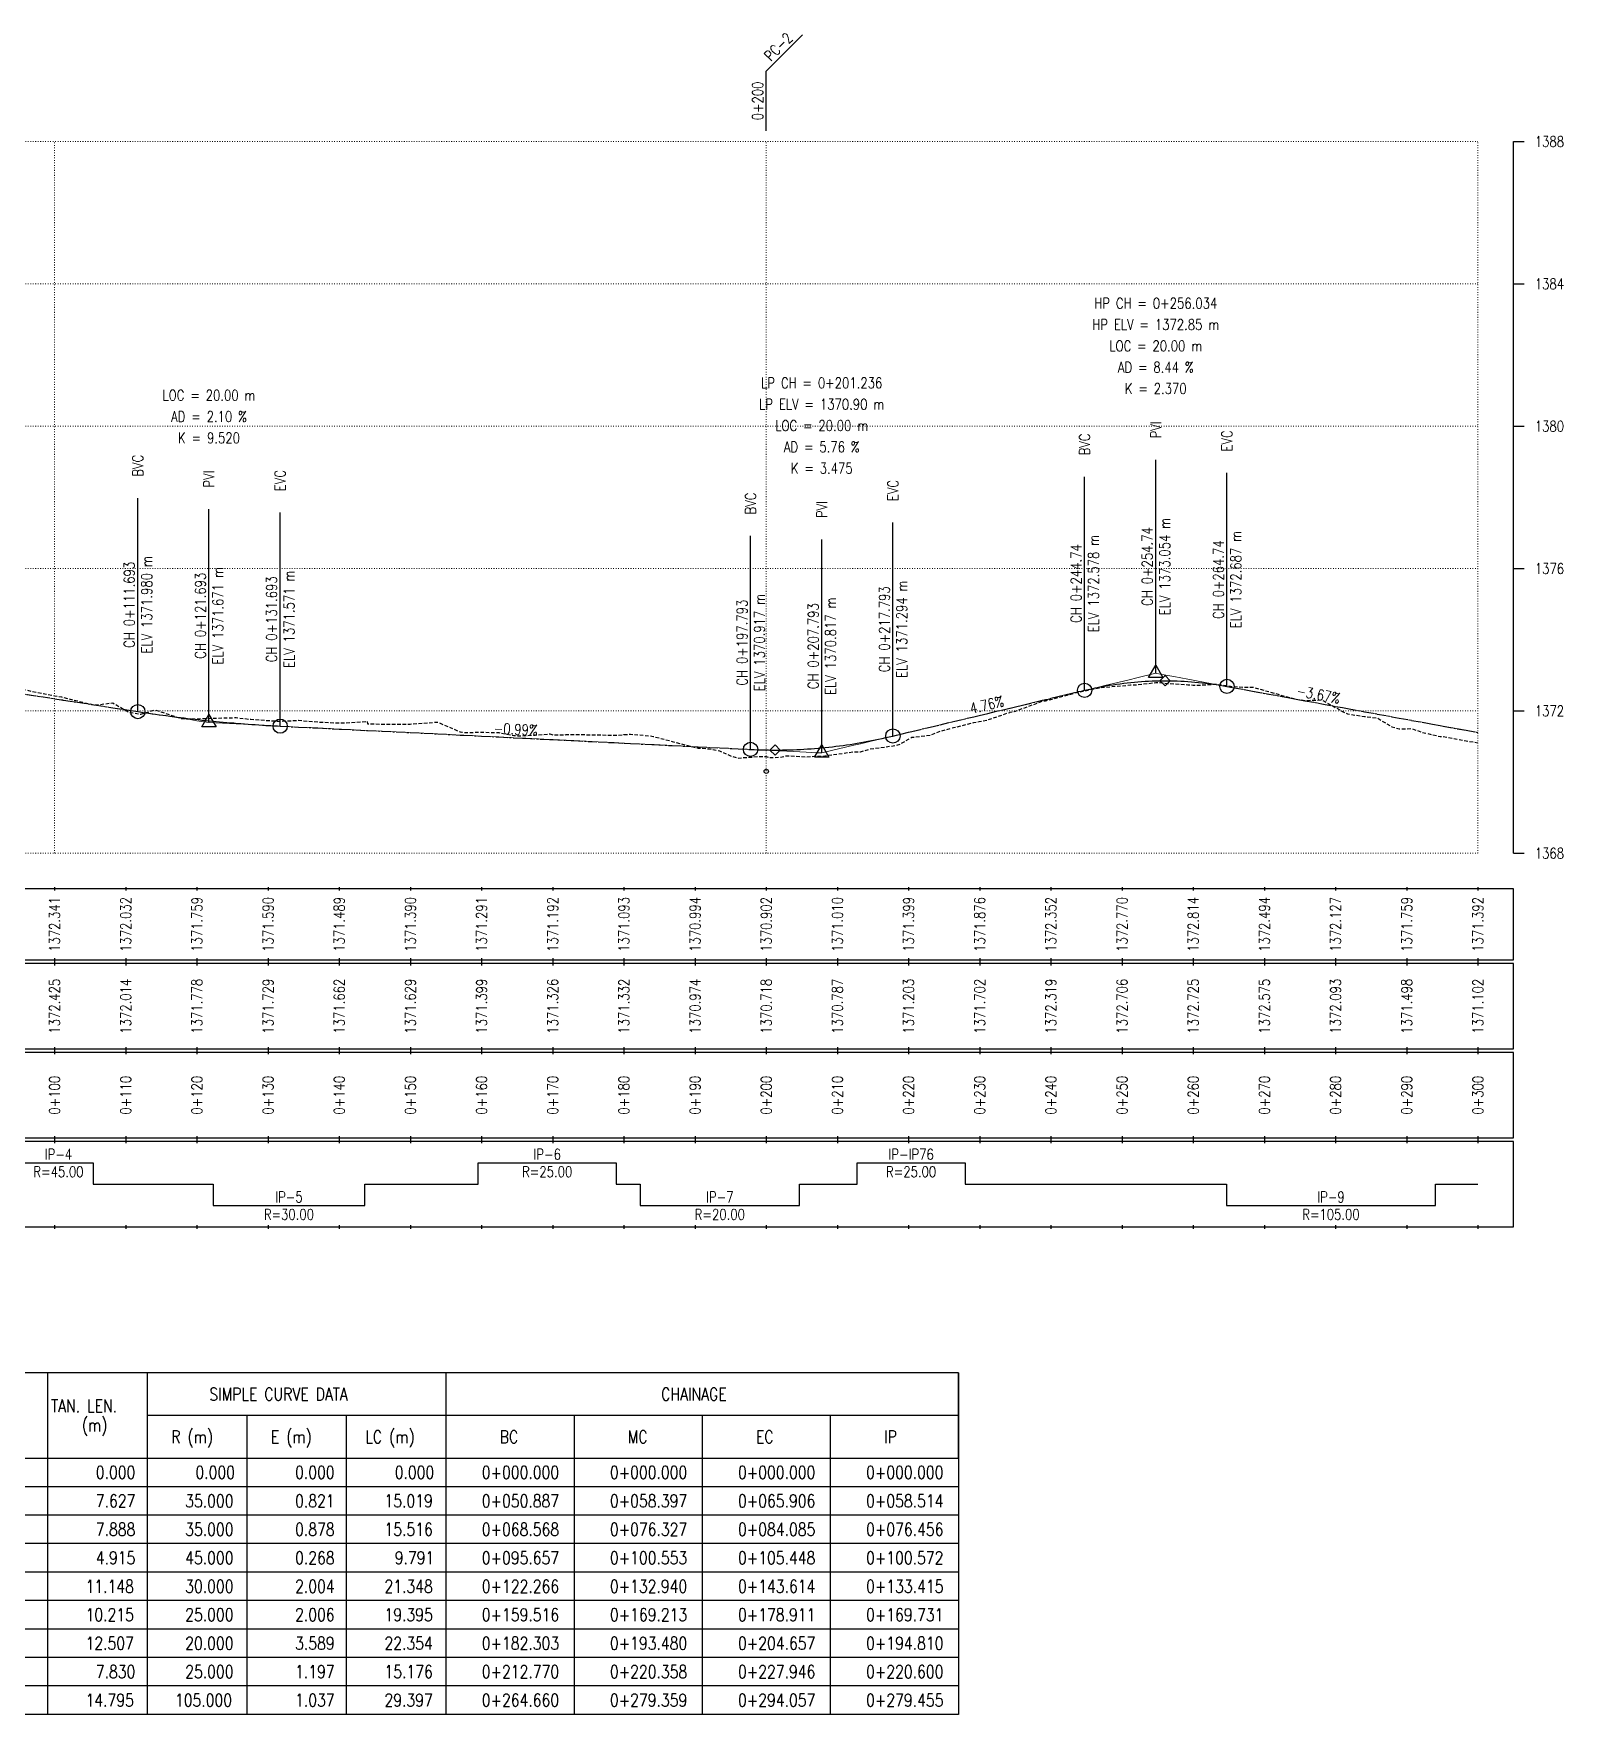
# Model space of a CAD drawing. Extents: x 337736 to 342002, y 3067251 to 3069533.
# Drawn here: x 337872.5 to 338087.4, y 3067266.7 to 3067502.9 of the extents above; entities that cross this region are included whole.
import ezdxf
from ezdxf.enums import TextEntityAlignment as Align

# ---------------------------------------------------------------- set-up
doc = ezdxf.new("R2010")
doc.units = 0
doc.header["$MEASUREMENT"] = 0
for name, pattern in [('Center', [2, 1.25, -0.25, 0.25, -0.25]), ('Dashed', [0.75, 0.5, -0.25]), ('Dot', [0.25, 0, -0.25])]:
    doc.linetypes.add(name, pattern=pattern)
for name, color, linetype in [('Chainage_TXT', 7, 'Continuous'), ('DesignRL_TXT', 5, 'Continuous'), ('ExistRL_TXT', 3, 'Continuous'), ('GL', 3, 'Dashed'), ('Grade Text', 7, 'Continuous'), ('HC_Data', 7, 'Continuous'), ('HL Point', 2, 'Continuous'), ('Horizontal Alignment', 7, 'Continuous'), ('Remark', 7, 'Continuous'), ('Scale Line', 1, 'Continuous'), ('TitleBox', 7, 'Continuous'), ('VIP Mark', 7, 'Continuous')]:
    doc.layers.add(name, color=color, linetype=linetype)
for name, color, linetype, lineweight in [('Grids', 9, 'Dot', 13), ('PipeCulvert', 6, 'Continuous', 30), ('Vertical Alignment', 5, 'Center', 30), ('VIP Line', 2, 'Continuous', 5)]:
    doc.layers.add(name, color=color, linetype=linetype, lineweight=lineweight)
doc.styles.get("Standard").update_dxf_attribs({"font": 'simplex.shx'})

msp = doc.modelspace()

# ---------------------------------------------------------------- linework, layer by layer
at = {"layer": 'GL', "flags": 128}
msp.add_lwpolyline([(337775.39, 3067395.72), (337776.32, 3067396.21), (337776.95, 3067396.38), (337778.68, 3067397.3), (337781.69, 3067398.7), (337781.69, 3067398.71), (337782.95, 3067399.19), (337786.55, 3067401.78), (337789.3, 3067402.43), (337789.83, 3067402.63), (337792.39, 3067403.64), (337795.39, 3067404.85), (337796, 3067405.09), (337796.14, 3067405.15), (337800.27, 3067406.16), (337800.58, 3067406.27), (337800.93, 3067406.39), (337805.53, 3067408.06), (337809.99, 3067408.83), (337810.48, 3067408.97), (337814.59, 3067409.86), (337815.39, 3067410.04), (337817.68, 3067410.54), (337821.71, 3067412), (337824.02, 3067412.2), (337826.71, 3067413.2), (337827.33, 3067413.44), (337828.17, 3067413.57), (337830.86, 3067414.13), (337832.97, 3067414.41), (337833.68, 3067414.66), (337833.92, 3067414.73), (337835.39, 3067414.89), (337835.65, 3067414.92), (337836.31, 3067415), (337836.37, 3067415), (337836.95, 3067414.93), (337841.03, 3067414.5), (337841.06, 3067414.49), (337841.22, 3067414.49), (337846.92, 3067414.43), (337848.05, 3067414.65), (337852.02, 3067413.69), (337853.31, 3067413.88), (337854.39, 3067414.06), (337855.39, 3067413.49), (337856.68, 3067412.79), (337861.66, 3067411.87), (337863.34, 3067411.64), (337864.37, 3067411.37), (337866.34, 3067410.92), (337869.52, 3067411.03), (337875.39, 3067409.86), (337876.35, 3067409.69), (337876.48, 3067409.67), (337876.52, 3067409.65), (337876.55, 3067409.66), (337876.64, 3067409.62), (337880.98, 3067408.55), (337883.58, 3067408.86), (337885.86, 3067407.53), (337887.52, 3067407.27), (337889.53, 3067407.86), (337893.14, 3067406.67), (337894.44, 3067406.59), (337895.39, 3067406.62), (337897.09, 3067406.68), (337900.89, 3067406.79), (337902.95, 3067406.55), (337906.74, 3067406.29), (337907.12, 3067406.27), (337909.66, 3067406.41), (337912.41, 3067406.17), (337915.39, 3067406.04), (337915.73, 3067406.03), (337919.34, 3067406.25), (337919.35, 3067405.91), (337921.41, 3067405.88), (337925.37, 3067405.88), (337927.29, 3067406), (337929.22, 3067406.16), (337932.4, 3067404.78), (337932.64, 3067404.76), (337932.88, 3067404.7), (337935.39, 3067404.73), (337937.82, 3067404.69), (337939.94, 3067404.26), (337941.15, 3067404.23), (337941.3, 3067404.28), (337941.41, 3067404.24), (337941.63, 3067404.25), (337944.99, 3067404.49), (337945.45, 3067404.35), (337947.28, 3067404.39), (337947.98, 3067404.42), (337948.36, 3067404.4), (337951.79, 3067404.38), (337953.24, 3067404.32), (337954.01, 3067404.3), (337955.39, 3067404.39), (337955.5, 3067404.4), (337956.33, 3067404.46), (337959.32, 3067404.2), (337959.55, 3067404.15), (337959.66, 3067404.11), (337962.19, 3067403.44), (337965.6, 3067402.55), (337965.81, 3067402.51), (337967.33, 3067402.41), (337968.83, 3067402.1), (337970.54, 3067401.35), (337971.45, 3067401.11), (337973.1, 3067401.22), (337974.42, 3067401.34), (337975.35, 3067401.34), (337975.39, 3067401.32), (337975.77, 3067401.17), (337977.33, 3067401.22), (337978.27, 3067401.43), (337981.01, 3067401.27), (337982.43, 3067401.37), (337983.19, 3067401.38), (337983.38, 3067401.39), (337987.72, 3067401.99), (337988.62, 3067402), (337989.96, 3067402.37), (337993.71, 3067402.89), (337994.29, 3067403.11), (337995.39, 3067403.75), (337995.85, 3067404.02), (337998.41, 3067404.31), (337999.85, 3067404.89), (338001.69, 3067405.38), (338004.55, 3067406.08), (338005.33, 3067406.23), (338006.53, 3067406.48), (338009.6, 3067407.52), (338009.65, 3067407.53), (338010.25, 3067407.65), (338010.43, 3067407.71), (338011.41, 3067408.06), (338014.23, 3067409.09), (338014.23, 3067409.1), (338014.63, 3067409.15), (338014.8, 3067409.19), (338015.36, 3067409.32), (338015.39, 3067409.33), (338019.34, 3067410.4), (338019.7, 3067410.46), (338022.28, 3067410.99), (338022.98, 3067411.05), (338026.18, 3067411.34), (338026.59, 3067411.37), (338027.28, 3067411.38), (338030.13, 3067411.71), (338030.3, 3067411.73), (338031.82, 3067411.59), (338032.68, 3067411.53), (338034.64, 3067411.4), (338035.39, 3067411.36), (338036.09, 3067411.33), (338038.56, 3067411.5), (338041.13, 3067411.14), (338042.54, 3067411.05), (338043.74, 3067411.08), (338048.93, 3067409.61), (338049.87, 3067409.37), (338051.09, 3067409.2), (338053.47, 3067409.27), (338055.39, 3067408.2), (338056.38, 3067407.65), (338057.08, 3067407.31), (338059.46, 3067406.94), (338061.26, 3067406.72), (338063.32, 3067405.5), (338064.32, 3067405.2), (338066.08, 3067405.24), (338067.83, 3067404.64), (338069, 3067404.4), (338070.07, 3067404.12), (338070.53, 3067404.13), (338073.74, 3067403.54), (338075.39, 3067403.24)], dxfattribs=at)
at = {"layer": 'Grids'}
for p, q in [((337775.39, 3067487.73), (338075.39, 3067487.73)), ((337875.39, 3067387.73), (337875.39, 3067487.73)), ((337975.39, 3067387.73), (337975.39, 3067487.73)), ((338075.39, 3067387.73), (338075.39, 3067487.73)), ((338075.39, 3067387.73), (338075.39, 3067487.73)), ((337775.39, 3067467.73), (338075.39, 3067467.73)), ((337775.39, 3067447.73), (338075.39, 3067447.73)), ((337775.39, 3067427.73), (338075.39, 3067427.73)), ((337775.39, 3067407.73), (338075.39, 3067407.73)), ((337775.39, 3067387.73), (338075.39, 3067387.73))]:
    msp.add_line(p, q, dxfattribs=at)
at = {"layer": 'HC_Data'}
for p, q in [((337874.39, 3067314.73), (337874.39, 3067302.73)), ((337888.39, 3067314.73), (337888.39, 3067302.73)), ((337930.39, 3067314.73), (337930.39, 3067302.73)), ((338002.39, 3067314.73), (338002.39, 3067302.73)), ((337930.39, 3067308.73), (337888.39, 3067308.73)), ((337902.39, 3067308.73), (337902.39, 3067302.73)), ((337916.39, 3067308.73), (337916.39, 3067302.73)), ((338002.39, 3067308.73), (337930.39, 3067308.73)), ((337948.39, 3067308.73), (337948.39, 3067302.73)), ((337966.39, 3067308.73), (337966.39, 3067302.73)), ((337984.39, 3067308.73), (337984.39, 3067302.73)), ((337874.39, 3067302.73), (337874.39, 3067266.73)), ((337888.39, 3067302.73), (337888.39, 3067266.73)), ((337902.39, 3067302.73), (337902.39, 3067266.73)), ((337916.39, 3067302.73), (337916.39, 3067266.73)), ((337930.39, 3067302.73), (337930.39, 3067266.73)), ((337948.39, 3067302.73), (337948.39, 3067266.73)), ((337966.39, 3067302.73), (337966.39, 3067266.73)), ((337984.39, 3067302.73), (337984.39, 3067266.73)), ((338002.39, 3067302.73), (338002.39, 3067266.73)), ((338002.39, 3067298.73), (337770.39, 3067298.73)), ((338002.39, 3067294.73), (337770.39, 3067294.73)), ((338002.39, 3067290.73), (337770.39, 3067290.73)), ((338002.39, 3067286.73), (337770.39, 3067286.73)), ((338002.39, 3067282.73), (337770.39, 3067282.73)), ((338002.39, 3067278.73), (337770.39, 3067278.73)), ((338002.39, 3067274.73), (337770.39, 3067274.73)), ((338002.39, 3067270.73), (337770.39, 3067270.73)), ((338002.39, 3067266.73), (337770.39, 3067266.73))]:
    msp.add_line(p, q, dxfattribs=at)
msp.add_lwpolyline([(337770.39, 3067314.73), (337770.39, 3067302.73), (338002.39, 3067302.73), (338002.39, 3067314.73), (337770.39, 3067314.73)], dxfattribs=at)
at = {"layer": 'HL Point'}
for points in [[(338030.72, 3067411.97), (338031.43, 3067412.68), (338032.13, 3067411.97), (338031.43, 3067411.26), (338030.72, 3067411.97)], [(337975.92, 3067402.23), (337976.63, 3067402.94), (337977.34, 3067402.23), (337976.63, 3067401.52), (337975.92, 3067402.23)]]:
    msp.add_lwpolyline(points, dxfattribs=at)
at = {"layer": 'Horizontal Alignment'}
msp.add_lwpolyline([(337871.05, 3067344.23), (337880.84, 3067344.23), (337880.84, 3067341.23), (337897.66, 3067341.23), (337897.66, 3067338.23), (337919.01, 3067338.23), (337919.01, 3067341.23), (337934.91, 3067341.23), (337934.91, 3067344.23), (337954.3, 3067344.23), (337954.3, 3067341.23), (337957.7, 3067341.23), (337957.7, 3067338.23), (337980.05, 3067338.23), (337980.05, 3067341.23), (337988.16, 3067341.23), (337988.16, 3067344.23), (338003.34, 3067344.23), (338003.34, 3067341.23), (338040.05, 3067341.23), (338040.05, 3067338.23), (338069.45, 3067338.23), (338069.45, 3067341.23), (338075.39, 3067341.23)], dxfattribs=at)
at = {"layer": 'PipeCulvert'}
msp.add_circle((337975.39, 3067399.24), 0.3, dxfattribs=at)
at = {"layer": 'Remark'}
for p, q in [((337975.39, 3067497.63), (337980.48, 3067502.73)), ((337975.39, 3067489.23), (337975.39, 3067497.63))]:
    msp.add_line(p, q, dxfattribs=at)
at = {"layer": 'Scale Line'}
for p, q in [((338080.39, 3067387.73), (338080.39, 3067487.73)), ((338080.39, 3067487.73), (338081.89, 3067487.73)), ((338080.39, 3067467.73), (338081.89, 3067467.73)), ((338080.39, 3067447.73), (338081.89, 3067447.73)), ((338080.39, 3067427.73), (338081.89, 3067427.73)), ((338080.39, 3067407.73), (338081.89, 3067407.73)), ((338080.39, 3067387.73), (338081.89, 3067387.73))]:
    msp.add_line(p, q, dxfattribs=at)
at = {"layer": 'TitleBox'}
for p, q in [((337875.39, 3067382.98), (337875.39, 3067382.48)), ((337885.39, 3067382.98), (337885.39, 3067382.48)), ((337895.39, 3067382.98), (337895.39, 3067382.48)), ((337905.39, 3067382.98), (337905.39, 3067382.48)), ((337915.39, 3067382.98), (337915.39, 3067382.48)), ((337925.39, 3067382.98), (337925.39, 3067382.48)), ((337935.39, 3067382.98), (337935.39, 3067382.48)), ((337945.39, 3067382.98), (337945.39, 3067382.48)), ((337955.39, 3067382.98), (337955.39, 3067382.48)), ((337965.39, 3067382.98), (337965.39, 3067382.48)), ((337975.39, 3067382.98), (337975.39, 3067382.48)), ((337985.39, 3067382.98), (337985.39, 3067382.48)), ((337995.39, 3067382.98), (337995.39, 3067382.48)), ((338005.39, 3067382.98), (338005.39, 3067382.48)), ((338015.39, 3067382.98), (338015.39, 3067382.48)), ((338025.39, 3067382.98), (338025.39, 3067382.48)), ((338035.39, 3067382.98), (338035.39, 3067382.48)), ((338045.39, 3067382.98), (338045.39, 3067382.48)), ((338055.39, 3067382.98), (338055.39, 3067382.48)), ((338065.39, 3067382.98), (338065.39, 3067382.48)), ((338075.39, 3067382.98), (338075.39, 3067382.48)), ((338075.39, 3067382.98), (338075.39, 3067382.48)), ((337875.39, 3067372.98), (337875.39, 3067372.48)), ((337875.39, 3067372.48), (337875.39, 3067371.98)), ((337885.39, 3067372.98), (337885.39, 3067372.48)), ((337885.39, 3067372.48), (337885.39, 3067371.98)), ((337895.39, 3067372.98), (337895.39, 3067372.48)), ((337895.39, 3067372.48), (337895.39, 3067371.98)), ((337905.39, 3067372.98), (337905.39, 3067372.48)), ((337905.39, 3067372.48), (337905.39, 3067371.98)), ((337915.39, 3067372.98), (337915.39, 3067372.48)), ((337915.39, 3067372.48), (337915.39, 3067371.98)), ((337925.39, 3067372.98), (337925.39, 3067372.48)), ((337925.39, 3067372.48), (337925.39, 3067371.98)), ((337935.39, 3067372.98), (337935.39, 3067372.48)), ((337935.39, 3067372.48), (337935.39, 3067371.98)), ((337945.39, 3067372.98), (337945.39, 3067372.48)), ((337945.39, 3067372.48), (337945.39, 3067371.98)), ((337955.39, 3067372.98), (337955.39, 3067372.48)), ((337955.39, 3067372.48), (337955.39, 3067371.98)), ((337965.39, 3067372.98), (337965.39, 3067372.48)), ((337965.39, 3067372.48), (337965.39, 3067371.98)), ((337975.39, 3067372.98), (337975.39, 3067372.48)), ((337975.39, 3067372.48), (337975.39, 3067371.98)), ((337985.39, 3067372.98), (337985.39, 3067372.48)), ((337985.39, 3067372.48), (337985.39, 3067371.98)), ((337995.39, 3067372.98), (337995.39, 3067372.48)), ((337995.39, 3067372.48), (337995.39, 3067371.98)), ((338005.39, 3067372.98), (338005.39, 3067372.48)), ((338005.39, 3067372.48), (338005.39, 3067371.98)), ((338015.39, 3067372.98), (338015.39, 3067372.48)), ((338015.39, 3067372.48), (338015.39, 3067371.98)), ((338025.39, 3067372.98), (338025.39, 3067372.48)), ((338025.39, 3067372.48), (338025.39, 3067371.98)), ((338035.39, 3067372.98), (338035.39, 3067372.48)), ((338035.39, 3067372.48), (338035.39, 3067371.98)), ((338045.39, 3067372.98), (338045.39, 3067372.48)), ((338045.39, 3067372.48), (338045.39, 3067371.98)), ((338055.39, 3067372.98), (338055.39, 3067372.48)), ((338055.39, 3067372.48), (338055.39, 3067371.98)), ((338065.39, 3067372.98), (338065.39, 3067372.48)), ((338065.39, 3067372.48), (338065.39, 3067371.98)), ((338075.39, 3067372.98), (338075.39, 3067372.48)), ((338075.39, 3067372.98), (338075.39, 3067372.48)), ((338075.39, 3067372.48), (338075.39, 3067371.98)), ((338075.39, 3067372.48), (338075.39, 3067371.98)), ((337875.39, 3067360.48), (337875.39, 3067359.98)), ((337875.39, 3067359.98), (337875.39, 3067359.48)), ((337885.39, 3067360.48), (337885.39, 3067359.98)), ((337885.39, 3067359.98), (337885.39, 3067359.48)), ((337895.39, 3067360.48), (337895.39, 3067359.98)), ((337895.39, 3067359.98), (337895.39, 3067359.48)), ((337905.39, 3067360.48), (337905.39, 3067359.98)), ((337905.39, 3067359.98), (337905.39, 3067359.48)), ((337915.39, 3067360.48), (337915.39, 3067359.98)), ((337915.39, 3067359.98), (337915.39, 3067359.48)), ((337925.39, 3067360.48), (337925.39, 3067359.98)), ((337925.39, 3067359.98), (337925.39, 3067359.48)), ((337935.39, 3067360.48), (337935.39, 3067359.98)), ((337935.39, 3067359.98), (337935.39, 3067359.48)), ((337945.39, 3067360.48), (337945.39, 3067359.98)), ((337945.39, 3067359.98), (337945.39, 3067359.48)), ((337955.39, 3067360.48), (337955.39, 3067359.98)), ((337955.39, 3067359.98), (337955.39, 3067359.48)), ((337965.39, 3067360.48), (337965.39, 3067359.98)), ((337965.39, 3067359.98), (337965.39, 3067359.48)), ((337975.39, 3067360.48), (337975.39, 3067359.98)), ((337975.39, 3067359.98), (337975.39, 3067359.48)), ((337985.39, 3067360.48), (337985.39, 3067359.98)), ((337985.39, 3067359.98), (337985.39, 3067359.48)), ((337995.39, 3067360.48), (337995.39, 3067359.98)), ((337995.39, 3067359.98), (337995.39, 3067359.48)), ((338005.39, 3067360.48), (338005.39, 3067359.98)), ((338005.39, 3067359.98), (338005.39, 3067359.48)), ((338015.39, 3067360.48), (338015.39, 3067359.98)), ((338015.39, 3067359.98), (338015.39, 3067359.48)), ((338025.39, 3067360.48), (338025.39, 3067359.98)), ((338025.39, 3067359.98), (338025.39, 3067359.48)), ((338035.39, 3067360.48), (338035.39, 3067359.98)), ((338035.39, 3067359.98), (338035.39, 3067359.48)), ((338045.39, 3067360.48), (338045.39, 3067359.98)), ((338045.39, 3067359.98), (338045.39, 3067359.48)), ((338055.39, 3067360.48), (338055.39, 3067359.98)), ((338055.39, 3067359.98), (338055.39, 3067359.48)), ((338065.39, 3067360.48), (338065.39, 3067359.98)), ((338065.39, 3067359.98), (338065.39, 3067359.48)), ((338075.39, 3067360.48), (338075.39, 3067359.98)), ((338075.39, 3067360.48), (338075.39, 3067359.98)), ((338075.39, 3067359.98), (338075.39, 3067359.48)), ((338075.39, 3067359.98), (338075.39, 3067359.48)), ((337875.39, 3067347.98), (337875.39, 3067347.48)), ((337885.39, 3067347.98), (337885.39, 3067347.48)), ((337895.39, 3067347.98), (337895.39, 3067347.48)), ((337905.39, 3067347.98), (337905.39, 3067347.48)), ((337915.39, 3067347.98), (337915.39, 3067347.48)), ((337925.39, 3067347.98), (337925.39, 3067347.48)), ((337935.39, 3067347.98), (337935.39, 3067347.48)), ((337945.39, 3067347.98), (337945.39, 3067347.48)), ((337955.39, 3067347.98), (337955.39, 3067347.48)), ((337965.39, 3067347.98), (337965.39, 3067347.48)), ((337975.39, 3067347.98), (337975.39, 3067347.48)), ((337985.39, 3067347.98), (337985.39, 3067347.48)), ((337995.39, 3067347.98), (337995.39, 3067347.48)), ((338005.39, 3067347.98), (338005.39, 3067347.48)), ((338015.39, 3067347.98), (338015.39, 3067347.48)), ((338025.39, 3067347.98), (338025.39, 3067347.48)), ((338035.39, 3067347.98), (338035.39, 3067347.48)), ((338045.39, 3067347.98), (338045.39, 3067347.48)), ((338055.39, 3067347.98), (338055.39, 3067347.48)), ((338065.39, 3067347.98), (338065.39, 3067347.48)), ((338075.39, 3067347.98), (338075.39, 3067347.48)), ((338075.39, 3067347.98), (338075.39, 3067347.48)), ((337875.39, 3067347.48), (337875.39, 3067346.98)), ((337885.39, 3067347.48), (337885.39, 3067346.98)), ((337895.39, 3067347.48), (337895.39, 3067346.98)), ((337905.39, 3067347.48), (337905.39, 3067346.98)), ((337915.39, 3067347.48), (337915.39, 3067346.98)), ((337925.39, 3067347.48), (337925.39, 3067346.98)), ((337935.39, 3067347.48), (337935.39, 3067346.98)), ((337945.39, 3067347.48), (337945.39, 3067346.98)), ((337955.39, 3067347.48), (337955.39, 3067346.98)), ((337965.39, 3067347.48), (337965.39, 3067346.98)), ((337975.39, 3067347.48), (337975.39, 3067346.98)), ((337985.39, 3067347.48), (337985.39, 3067346.98)), ((337995.39, 3067347.48), (337995.39, 3067346.98)), ((338005.39, 3067347.48), (338005.39, 3067346.98)), ((338015.39, 3067347.48), (338015.39, 3067346.98)), ((338025.39, 3067347.48), (338025.39, 3067346.98)), ((338035.39, 3067347.48), (338035.39, 3067346.98)), ((338045.39, 3067347.48), (338045.39, 3067346.98)), ((338055.39, 3067347.48), (338055.39, 3067346.98)), ((338065.39, 3067347.48), (338065.39, 3067346.98)), ((338075.39, 3067347.48), (338075.39, 3067346.98)), ((338075.39, 3067347.48), (338075.39, 3067346.98)), ((337875.39, 3067335.48), (337875.39, 3067334.98)), ((337885.39, 3067335.48), (337885.39, 3067334.98)), ((337895.39, 3067335.48), (337895.39, 3067334.98)), ((337905.39, 3067335.48), (337905.39, 3067334.98)), ((337915.39, 3067335.48), (337915.39, 3067334.98)), ((337925.39, 3067335.48), (337925.39, 3067334.98)), ((337935.39, 3067335.48), (337935.39, 3067334.98)), ((337945.39, 3067335.48), (337945.39, 3067334.98)), ((337955.39, 3067335.48), (337955.39, 3067334.98)), ((337965.39, 3067335.48), (337965.39, 3067334.98)), ((337975.39, 3067335.48), (337975.39, 3067334.98)), ((337985.39, 3067335.48), (337985.39, 3067334.98)), ((337995.39, 3067335.48), (337995.39, 3067334.98)), ((338005.39, 3067335.48), (338005.39, 3067334.98)), ((338015.39, 3067335.48), (338015.39, 3067334.98)), ((338025.39, 3067335.48), (338025.39, 3067334.98)), ((338035.39, 3067335.48), (338035.39, 3067334.98)), ((338045.39, 3067335.48), (338045.39, 3067334.98)), ((338055.39, 3067335.48), (338055.39, 3067334.98)), ((338065.39, 3067335.48), (338065.39, 3067334.98)), ((338075.39, 3067335.48), (338075.39, 3067334.98)), ((338075.39, 3067335.48), (338075.39, 3067334.98))]:
    msp.add_line(p, q, dxfattribs=at)
for points in [[(337770.39, 3067372.73), (338080.39, 3067372.73), (338080.39, 3067382.73), (337770.39, 3067382.73)], [(337770.39, 3067360.23), (338080.39, 3067360.23), (338080.39, 3067372.23), (337770.39, 3067372.23)], [(337770.39, 3067347.73), (338080.39, 3067347.73), (338080.39, 3067359.73), (337770.39, 3067359.73)], [(337770.39, 3067335.23), (338080.39, 3067335.23), (338080.39, 3067347.23), (337770.39, 3067347.23)]]:
    msp.add_lwpolyline(points, close=True, dxfattribs=at)
at = {"layer": 'Vertical Alignment'}
msp.add_lwpolyline([(337869.52, 3067410.35), (337875.39, 3067409.44), (337876.35, 3067409.29), (337876.48, 3067409.27), (337876.52, 3067409.27), (337876.55, 3067409.26), (337876.64, 3067409.25), (337880.98, 3067408.58), (337883.58, 3067408.18), (337885.86, 3067407.82), (337887.09, 3067407.63), (337887.59, 3067407.56), (337888.09, 3067407.48), (337888.59, 3067407.41), (337889.09, 3067407.33), (337889.59, 3067407.26), (337890.09, 3067407.19), (337890.59, 3067407.12), (337891.09, 3067407.06), (337891.59, 3067406.99), (337892.09, 3067406.93), (337892.59, 3067406.86), (337893.09, 3067406.8), (337893.59, 3067406.74), (337894.09, 3067406.68), (337894.59, 3067406.62), (337895.09, 3067406.56), (337895.59, 3067406.51), (337896.09, 3067406.45), (337896.59, 3067406.4), (337897.09, 3067406.35), (337897.59, 3067406.3), (337898.09, 3067406.25), (337898.59, 3067406.2), (337899.09, 3067406.16), (337899.59, 3067406.11), (337900.09, 3067406.07), (337900.59, 3067406.03), (337901.09, 3067405.98), (337901.59, 3067405.94), (337902.09, 3067405.91), (337902.59, 3067405.87), (337903.09, 3067405.83), (337903.59, 3067405.8), (337904.09, 3067405.76), (337904.59, 3067405.73), (337905.09, 3067405.7), (337905.59, 3067405.67), (337906.09, 3067405.64), (337906.59, 3067405.62), (337907.09, 3067405.59), (337907.09, 3067405.59), (337907.12, 3067405.59), (337909.66, 3067405.46), (337912.41, 3067405.33), (337915.39, 3067405.18), (337915.73, 3067405.16), (337919.34, 3067404.98), (337919.35, 3067404.98), (337921.41, 3067404.88), (337925.37, 3067404.69), (337927.29, 3067404.59), (337929.22, 3067404.5), (337932.4, 3067404.34), (337932.64, 3067404.33), (337932.88, 3067404.31), (337935.39, 3067404.19), (337937.82, 3067404.07), (337939.94, 3067403.96), (337941.15, 3067403.9), (337941.3, 3067403.9), (337941.41, 3067403.89), (337941.63, 3067403.88), (337944.99, 3067403.71), (337945.45, 3067403.69), (337947.28, 3067403.6), (337947.98, 3067403.57), (337948.36, 3067403.55), (337951.79, 3067403.38), (337953.24, 3067403.31), (337954.01, 3067403.27), (337955.39, 3067403.2), (337955.5, 3067403.19), (337956.33, 3067403.15), (337959.32, 3067403), (337959.55, 3067402.99), (337959.66, 3067402.99), (337962.19, 3067402.86), (337965.6, 3067402.69), (337965.81, 3067402.68), (337967.33, 3067402.61), (337968.83, 3067402.53), (337970.54, 3067402.45), (337971.45, 3067402.4), (337973.1, 3067402.32), (337973.19, 3067402.32), (337973.69, 3067402.29), (337974.19, 3067402.28), (337974.69, 3067402.26), (337975.19, 3067402.25), (337975.69, 3067402.24), (337976.19, 3067402.23), (337976.69, 3067402.23), (337977.19, 3067402.23), (337977.69, 3067402.24), (337978.19, 3067402.25), (337978.69, 3067402.26), (337979.19, 3067402.28), (337979.69, 3067402.3), (337980.19, 3067402.32), (337980.69, 3067402.35), (337981.19, 3067402.38), (337981.69, 3067402.42), (337982.19, 3067402.45), (337982.69, 3067402.5), (337983.19, 3067402.54), (337983.69, 3067402.59), (337984.19, 3067402.64), (337984.69, 3067402.7), (337985.19, 3067402.76), (337985.69, 3067402.82), (337986.19, 3067402.89), (337986.69, 3067402.96), (337987.19, 3067403.03), (337987.69, 3067403.11), (337988.19, 3067403.19), (337988.69, 3067403.28), (337989.19, 3067403.37), (337989.69, 3067403.46), (337990.19, 3067403.55), (337990.69, 3067403.65), (337991.19, 3067403.76), (337991.69, 3067403.86), (337992.19, 3067403.97), (337992.69, 3067404.09), (337993.19, 3067404.2), (337993.19, 3067404.2), (337993.71, 3067404.33), (337994.29, 3067404.47), (337995.39, 3067404.73), (337995.85, 3067404.84), (337998.41, 3067405.45), (337999.85, 3067405.79), (338001.69, 3067406.23), (338004.55, 3067406.91), (338005.33, 3067407.1), (338006.53, 3067407.38), (338009.6, 3067408.11), (338009.65, 3067408.13), (338010.25, 3067408.27), (338010.43, 3067408.31), (338011.41, 3067408.55), (338014.23, 3067409.22), (338014.23, 3067409.22), (338014.63, 3067409.31), (338014.8, 3067409.35), (338015.36, 3067409.49), (338015.39, 3067409.5), (338019.34, 3067410.44), (338019.7, 3067410.52), (338020.13, 3067410.62), (338020.63, 3067410.74), (338021.13, 3067410.85), (338021.63, 3067410.96), (338022.13, 3067411.06), (338022.63, 3067411.15), (338023.13, 3067411.24), (338023.63, 3067411.33), (338024.13, 3067411.41), (338024.63, 3067411.48), (338025.13, 3067411.55), (338025.63, 3067411.62), (338026.13, 3067411.67), (338026.63, 3067411.73), (338027.13, 3067411.78), (338027.63, 3067411.82), (338028.13, 3067411.86), (338028.63, 3067411.89), (338029.13, 3067411.91), (338029.63, 3067411.94), (338030.13, 3067411.95), (338030.63, 3067411.96), (338031.13, 3067411.97), (338031.63, 3067411.97), (338032.13, 3067411.96), (338032.63, 3067411.95), (338033.13, 3067411.94), (338033.63, 3067411.92), (338034.13, 3067411.89), (338034.63, 3067411.86), (338035.13, 3067411.82), (338035.63, 3067411.78), (338036.13, 3067411.74), (338036.63, 3067411.68), (338037.13, 3067411.63), (338037.63, 3067411.56), (338038.13, 3067411.5), (338038.63, 3067411.42), (338039.13, 3067411.34), (338039.63, 3067411.26), (338040.13, 3067411.17), (338040.13, 3067411.17), (338041.13, 3067410.99), (338042.54, 3067410.73), (338043.74, 3067410.51), (338048.93, 3067409.55), (338049.87, 3067409.38), (338051.09, 3067409.16), (338053.47, 3067408.72), (338055.39, 3067408.37), (338056.38, 3067408.19), (338057.08, 3067408.06), (338059.46, 3067407.62), (338061.26, 3067407.29), (338063.32, 3067406.91), (338064.32, 3067406.73), (338066.08, 3067406.4), (338067.83, 3067406.08), (338069, 3067405.87), (338070.07, 3067405.67), (338070.53, 3067405.59), (338073.74, 3067405), (338075.39, 3067404.69)], dxfattribs=at)
at = {"layer": 'VIP Line'}
msp.add_lwpolyline([(337869.52, 3067410.35), (337875.39, 3067409.44), (337876.35, 3067409.29), (337876.48, 3067409.27), (337876.52, 3067409.27), (337876.55, 3067409.26), (337876.64, 3067409.25), (337880.98, 3067408.58), (337883.58, 3067408.18), (337885.86, 3067407.82), (337887.52, 3067407.57), (337889.53, 3067407.26), (337893.14, 3067406.7), (337894.44, 3067406.5), (337895.39, 3067406.35), (337897.09, 3067406.09), (337900.89, 3067405.9), (337902.95, 3067405.8), (337906.74, 3067405.61), (337907.12, 3067405.59), (337909.66, 3067405.46), (337912.41, 3067405.33), (337915.39, 3067405.18), (337915.73, 3067405.16), (337919.34, 3067404.98), (337919.35, 3067404.98), (337921.41, 3067404.88), (337925.37, 3067404.69), (337927.29, 3067404.59), (337929.22, 3067404.5), (337932.4, 3067404.34), (337932.64, 3067404.33), (337932.88, 3067404.31), (337935.39, 3067404.19), (337937.82, 3067404.07), (337939.94, 3067403.96), (337941.15, 3067403.9), (337941.3, 3067403.9), (337941.41, 3067403.89), (337941.63, 3067403.88), (337944.99, 3067403.71), (337945.45, 3067403.69), (337947.28, 3067403.6), (337947.98, 3067403.57), (337948.36, 3067403.55), (337951.79, 3067403.38), (337953.24, 3067403.31), (337954.01, 3067403.27), (337955.39, 3067403.2), (337955.5, 3067403.19), (337956.33, 3067403.15), (337959.32, 3067403), (337959.55, 3067402.99), (337959.66, 3067402.99), (337962.19, 3067402.86), (337965.6, 3067402.69), (337965.81, 3067402.68), (337967.33, 3067402.61), (337968.83, 3067402.53), (337970.54, 3067402.45), (337971.45, 3067402.4), (337973.1, 3067402.32), (337974.42, 3067402.26), (337975.35, 3067402.21), (337975.39, 3067402.21), (337975.77, 3067402.19), (337977.33, 3067402.11), (337978.27, 3067402.07), (337981.01, 3067401.93), (337982.43, 3067401.86), (337983.19, 3067401.82), (337983.38, 3067401.87), (337987.72, 3067402.9), (337988.62, 3067403.12), (337989.96, 3067403.44), (337993.71, 3067404.33), (337994.29, 3067404.47), (337995.39, 3067404.73), (337995.85, 3067404.84), (337998.41, 3067405.45), (337999.85, 3067405.79), (338001.69, 3067406.23), (338004.55, 3067406.91), (338005.33, 3067407.1), (338006.53, 3067407.38), (338009.6, 3067408.11), (338009.65, 3067408.13), (338010.25, 3067408.27), (338010.43, 3067408.31), (338011.41, 3067408.55), (338014.23, 3067409.22), (338014.23, 3067409.22), (338014.63, 3067409.31), (338014.8, 3067409.35), (338015.36, 3067409.49), (338015.39, 3067409.5), (338019.34, 3067410.44), (338019.7, 3067410.52), (338022.28, 3067411.13), (338022.98, 3067411.3), (338026.18, 3067412.06), (338026.59, 3067412.16), (338027.28, 3067412.33), (338030.13, 3067413.01), (338030.3, 3067412.98), (338031.82, 3067412.7), (338032.68, 3067412.54), (338034.64, 3067412.18), (338035.39, 3067412.04), (338036.09, 3067411.91), (338038.56, 3067411.46), (338041.13, 3067410.99), (338042.54, 3067410.73), (338043.74, 3067410.51), (338048.93, 3067409.55), (338049.87, 3067409.38), (338051.09, 3067409.16), (338053.47, 3067408.72), (338055.39, 3067408.37), (338056.38, 3067408.19), (338057.08, 3067408.06), (338059.46, 3067407.62), (338061.26, 3067407.29), (338063.32, 3067406.91), (338064.32, 3067406.73), (338066.08, 3067406.4), (338067.83, 3067406.08), (338069, 3067405.87), (338070.07, 3067405.67), (338070.53, 3067405.59), (338073.74, 3067405), (338075.39, 3067404.69)], dxfattribs=at)
at = {"layer": 'VIP Mark'}
for p, q in [((338030.13, 3067413.01), (338030.13, 3067443.01)), ((338020.13, 3067410.62), (338020.13, 3067440.62)), ((338040.13, 3067411.17), (338040.13, 3067441.17)), ((337887.09, 3067407.63), (337887.09, 3067437.63)), ((337897.09, 3067406.09), (337897.09, 3067436.09)), ((337907.09, 3067405.59), (337907.09, 3067435.59)), ((337993.19, 3067404.2), (337993.19, 3067434.2)), ((337973.19, 3067402.32), (337973.19, 3067432.32)), ((337983.19, 3067401.82), (337983.19, 3067431.82))]:
    msp.add_line(p, q, dxfattribs=at)
for points in [[(338029.13, 3067412.43), (338030.13, 3067414.16), (338031.13, 3067412.43), (338029.13, 3067412.43)], [(337896.09, 3067405.51), (337897.09, 3067407.24), (337898.09, 3067405.51), (337896.09, 3067405.51)], [(337982.19, 3067401.24), (337983.19, 3067402.98), (337984.19, 3067401.24), (337982.19, 3067401.24)]]:
    msp.add_lwpolyline(points, dxfattribs=at)
for centre in [(338020.13, 3067410.62), (338040.13, 3067411.17), (337887.09, 3067407.63), (337907.09, 3067405.59), (337993.19, 3067404.2), (337973.19, 3067402.32)]:
    msp.add_circle(centre, 1, dxfattribs=at)

# ---------------------------------------------------------------- texts
at = {"width": 0.8}
for s, p in [('1388', (338083.39, 3067487.73)), ('1384', (338083.39, 3067467.73)), ('1380', (338083.39, 3067447.73)), ('1376', (338083.39, 3067427.73)), ('1372', (338083.39, 3067407.73)), ('1368', (338083.39, 3067387.73))]:
    msp.add_text(s, height=1.5, dxfattribs=at).set_placement(p, align=Align.MIDDLE_LEFT)
at = {"layer": 'Chainage_TXT', "width": 0.8}
for s, p in [('0+100', (337875.39, 3067353.73)), ('0+110', (337885.39, 3067353.73)), ('0+120', (337895.39, 3067353.73)), ('0+130', (337905.39, 3067353.73)), ('0+140', (337915.39, 3067353.73)), ('0+150', (337925.39, 3067353.73)), ('0+160', (337935.39, 3067353.73)), ('0+170', (337945.39, 3067353.73)), ('0+180', (337955.39, 3067353.73)), ('0+190', (337965.39, 3067353.73)), ('0+200', (337975.39, 3067353.73)), ('0+210', (337985.39, 3067353.73)), ('0+220', (337995.39, 3067353.73)), ('0+230', (338005.39, 3067353.73)), ('0+240', (338015.39, 3067353.73)), ('0+250', (338025.39, 3067353.73)), ('0+260', (338035.39, 3067353.73)), ('0+270', (338045.39, 3067353.73)), ('0+280', (338055.39, 3067353.73)), ('0+290', (338065.39, 3067353.73)), ('0+300', (338075.39, 3067353.73)), ('0+300', (338075.39, 3067353.73))]:
    msp.add_text(s, height=1.5, rotation=90, dxfattribs=at).set_placement(p, align=Align.MIDDLE_CENTER)
at = {"layer": 'DesignRL_TXT', "width": 0.8}
for s, p in [('1372.341', (337875.39, 3067377.73)), ('1372.032', (337885.39, 3067377.73)), ('1371.759', (337895.39, 3067377.73)), ('1371.590', (337905.39, 3067377.73)), ('1371.489', (337915.39, 3067377.73)), ('1371.390', (337925.39, 3067377.73)), ('1371.291', (337935.39, 3067377.73)), ('1371.192', (337945.39, 3067377.73)), ('1371.093', (337955.39, 3067377.73)), ('1370.994', (337965.39, 3067377.73)), ('1370.902', (337975.39, 3067377.73)), ('1371.010', (337985.39, 3067377.73)), ('1371.399', (337995.39, 3067377.73)), ('1371.876', (338005.39, 3067377.73)), ('1372.352', (338015.39, 3067377.73)), ('1372.770', (338025.39, 3067377.73)), ('1372.814', (338035.39, 3067377.73)), ('1372.494', (338045.39, 3067377.73)), ('1372.127', (338055.39, 3067377.73)), ('1371.759', (338065.39, 3067377.73)), ('1371.392', (338075.39, 3067377.73)), ('1371.392', (338075.39, 3067377.73))]:
    msp.add_text(s, height=1.5, rotation=90, dxfattribs=at).set_placement(p, align=Align.MIDDLE_CENTER)
at = {"layer": 'ExistRL_TXT', "width": 0.8}
for s, p in [('1372.425', (337875.39, 3067366.23)), ('1372.014', (337885.39, 3067366.23)), ('1371.778', (337895.39, 3067366.23)), ('1371.729', (337905.39, 3067366.23)), ('1371.662', (337915.39, 3067366.23)), ('1371.629', (337925.39, 3067366.23)), ('1371.399', (337935.39, 3067366.23)), ('1371.326', (337945.39, 3067366.23)), ('1371.332', (337955.39, 3067366.23)), ('1370.974', (337965.39, 3067366.23)), ('1370.718', (337975.39, 3067366.23)), ('1370.787', (337985.39, 3067366.23)), ('1371.203', (337995.39, 3067366.23)), ('1371.702', (338005.39, 3067366.23)), ('1372.319', (338015.39, 3067366.23)), ('1372.706', (338025.39, 3067366.23)), ('1372.725', (338035.39, 3067366.23)), ('1372.575', (338045.39, 3067366.23)), ('1372.093', (338055.39, 3067366.23)), ('1371.498', (338065.39, 3067366.23)), ('1371.102', (338075.39, 3067366.23)), ('1371.102', (338075.39, 3067366.23))]:
    msp.add_text(s, height=1.5, rotation=90, dxfattribs=at).set_placement(p, align=Align.MIDDLE_CENTER)
at = {"layer": 'Grade Text', "width": 0.8}
for s, rotation, p in [('4.76%', 13.4006, (338006.66, 3067407.41)), ('-3.67%', 349.5927, (338052.76, 3067408.85)), ('-0.99%', 357.1637, (337940.14, 3067403.95))]:
    msp.add_text(s, height=1.5, rotation=rotation, dxfattribs=at).set_placement(p, align=Align.BOTTOM_CENTER)
at = {"layer": 'HC_Data', "width": 0.8}
for s, p in [('SIMPLE CURVE DATA', (337897.15, 3067310.83)), ('CHAINAGE', (337960.63, 3067310.83)), ('TAN. LEN.', (337874.91, 3067309.18)), ('(m)', (337879.23, 3067306.48)), ('R (m)', (337891.79, 3067304.83)), ('E (m)', (337905.79, 3067304.83)), ('LC (m)', (337919.07, 3067304.83)), ('BC', (337937.95, 3067304.83)), ('MC', (337955.95, 3067304.83)), ('EC', (337973.95, 3067304.83)), ('IP', (337991.95, 3067304.83)), ('0.000', (337881.19, 3067299.83)), ('0.000', (337895.19, 3067299.83)), ('0.000', (337909.19, 3067299.83)), ('0.000', (337923.19, 3067299.83)), ('0+000.000', (337935.43, 3067299.83)), ('0+000.000', (337953.43, 3067299.83)), ('0+000.000', (337971.43, 3067299.83)), ('0+000.000', (337989.43, 3067299.83)), ('7.627', (337881.19, 3067295.83)), ('35.000', (337893.75, 3067295.83)), ('0.821', (337909.19, 3067295.83)), ('15.019', (337921.75, 3067295.83)), ('0+050.887', (337935.43, 3067295.83)), ('0+058.397', (337953.43, 3067295.83)), ('0+065.906', (337971.43, 3067295.83)), ('0+058.514', (337989.43, 3067295.83)), ('7.888', (337881.19, 3067291.83)), ('35.000', (337893.75, 3067291.83)), ('0.878', (337909.19, 3067291.83)), ('15.516', (337921.75, 3067291.83)), ('0+068.568', (337935.43, 3067291.83)), ('0+076.327', (337953.43, 3067291.83)), ('0+084.085', (337971.43, 3067291.83)), ('0+076.456', (337989.43, 3067291.83)), ('4.915', (337881.19, 3067287.83)), ('45.000', (337893.75, 3067287.83)), ('0.268', (337909.19, 3067287.83)), ('9.791', (337923.19, 3067287.83)), ('0+095.657', (337935.43, 3067287.83)), ('0+100.553', (337953.43, 3067287.83)), ('0+105.448', (337971.43, 3067287.83)), ('0+100.572', (337989.43, 3067287.83)), ('11.148', (337879.75, 3067283.83)), ('30.000', (337893.75, 3067283.83)), ('2.004', (337909.19, 3067283.83)), ('21.348', (337921.75, 3067283.83)), ('0+122.266', (337935.43, 3067283.83)), ('0+132.940', (337953.43, 3067283.83)), ('0+143.614', (337971.43, 3067283.83)), ('0+133.415', (337989.43, 3067283.83)), ('10.215', (337879.75, 3067279.83)), ('25.000', (337893.75, 3067279.83)), ('2.006', (337909.19, 3067279.83)), ('19.395', (337921.75, 3067279.83)), ('0+159.516', (337935.43, 3067279.83)), ('0+169.213', (337953.43, 3067279.83)), ('0+178.911', (337971.43, 3067279.83)), ('0+169.731', (337989.43, 3067279.83)), ('12.507', (337879.75, 3067275.83)), ('20.000', (337893.75, 3067275.83)), ('3.589', (337909.19, 3067275.83)), ('22.354', (337921.75, 3067275.83)), ('0+182.303', (337935.43, 3067275.83)), ('0+193.480', (337953.43, 3067275.83)), ('0+204.657', (337971.43, 3067275.83)), ('0+194.810', (337989.43, 3067275.83)), ('7.830', (337881.19, 3067271.83)), ('25.000', (337893.75, 3067271.83)), ('1.197', (337909.19, 3067271.83)), ('15.176', (337921.75, 3067271.83)), ('0+212.770', (337935.43, 3067271.83)), ('0+220.358', (337953.43, 3067271.83)), ('0+227.946', (337971.43, 3067271.83)), ('0+220.600', (337989.43, 3067271.83)), ('14.795', (337879.75, 3067267.83)), ('105.000', (337892.31, 3067267.83)), ('1.037', (337909.19, 3067267.83)), ('29.397', (337921.75, 3067267.83)), ('0+264.660', (337935.43, 3067267.83)), ('0+279.359', (337953.43, 3067267.83)), ('0+294.057', (337971.43, 3067267.83)), ('0+279.455', (337989.43, 3067267.83))]:
    msp.add_text(s, height=1.8, dxfattribs=at).set_placement(p)
at = {"layer": 'Horizontal Alignment', "width": 0.8}
for s, p in [('IP-4', (337875.94, 3067344.23)), ('IP-6', (337944.61, 3067344.23)), ('IP-IP76', (337995.75, 3067344.23)), ('IP-5', (337908.33, 3067338.23)), ('IP-7', (337968.87, 3067338.23)), ('IP-9', (338054.75, 3067338.23))]:
    msp.add_text(s, height=1.5, dxfattribs=at).set_placement(p, align=Align.BOTTOM_CENTER)
for s, p in [('R=45.00', (337875.94, 3067343.73)), ('R=25.00', (337944.61, 3067343.73)), ('R=25.00', (337995.75, 3067343.73)), ('R=30.00', (337908.33, 3067337.73)), ('R=20.00', (337968.87, 3067337.73)), ('R=105.00', (338054.75, 3067337.73))]:
    msp.add_text(s, height=1.5, dxfattribs=at).set_placement(p, align=Align.TOP_CENTER)
at = {"layer": 'Remark', "width": 0.8}
for s, rotation, p in [('PC-2', 45, (337977.94, 3067500.18)), ('0+200', 90, (337975.39, 3067493.43))]:
    msp.add_text(s, height=1.5, rotation=rotation, dxfattribs=at).set_placement(p, align=Align.BOTTOM_CENTER)
at = {"layer": 'VIP Mark', "width": 0.8}
for s, p in [('HP CH = 0+256.034', (338030.13, 3067465.01)), ('HP ELV = 1372.85 m', (338030.13, 3067462.01)), ('LOC = 20.00 m', (338030.13, 3067459.01)), ('AD = 8.44 %', (338030.13, 3067456.01)), ('LP CH = 0+201.236', (337983.19, 3067453.82)), ('LOC = 20.00 m', (337897.09, 3067452.09)), ('K = 2.370', (338030.13, 3067453.01)), ('AD = 2.10 %', (337897.09, 3067449.09)), ('LP ELV = 1370.90 m', (337983.19, 3067450.82)), ('LOC = 20.00 m', (337983.19, 3067447.82)), ('K = 9.520', (337897.09, 3067446.09)), ('AD = 5.76 %', (337983.19, 3067444.82)), ('K = 3.475', (337983.19, 3067441.82))]:
    msp.add_text(s, height=1.5, dxfattribs=at).set_placement(p, align=Align.MIDDLE_CENTER)
for s, p in [('PVI', (338030.13, 3067446.01)), ('EVC', (338040.13, 3067444.17)), ('BVC', (338020.13, 3067443.62)), ('BVC', (337887.09, 3067440.63)), ('PVI', (337897.09, 3067439.09)), ('EVC', (337907.09, 3067438.59)), ('EVC', (337993.19, 3067437.2)), ('BVC', (337973.19, 3067435.32)), ('PVI', (337983.19, 3067434.82))]:
    msp.add_text(s, height=1.5, rotation=90, dxfattribs=at).set_placement(p, align=Align.MIDDLE_LEFT)
for s, p in [('CH 0+254.74', (338030.13, 3067428.01)), ('CH 0+244.74', (338020.13, 3067425.62)), ('CH 0+264.74', (338040.13, 3067426.17)), ('CH 0+111.693', (337887.09, 3067422.63)), ('CH 0+121.693', (337897.09, 3067421.09)), ('CH 0+131.693', (337907.09, 3067420.59)), ('CH 0+217.793', (337993.19, 3067419.2)), ('CH 0+197.793', (337973.19, 3067417.32)), ('CH 0+207.793', (337983.19, 3067416.82))]:
    msp.add_text(s, height=1.5, rotation=90, dxfattribs=at).set_placement(p, align=Align.BOTTOM_CENTER)
for s, p in [('ELV 1373.054 m', (338030.63, 3067428.01)), ('ELV 1372.687 m', (338040.63, 3067426.17)), ('ELV 1372.578 m', (338020.63, 3067425.62)), ('ELV 1371.980 m', (337887.59, 3067422.63)), ('ELV 1371.671 m', (337897.59, 3067421.09)), ('ELV 1371.571 m', (337907.59, 3067420.59)), ('ELV 1371.294 m', (337993.69, 3067419.2)), ('ELV 1370.917 m', (337973.69, 3067417.32)), ('ELV 1370.817 m', (337983.69, 3067416.82))]:
    msp.add_text(s, height=1.5, rotation=90, dxfattribs=at).set_placement(p, align=Align.TOP_CENTER)

doc.saveas('drawing.dxf')
